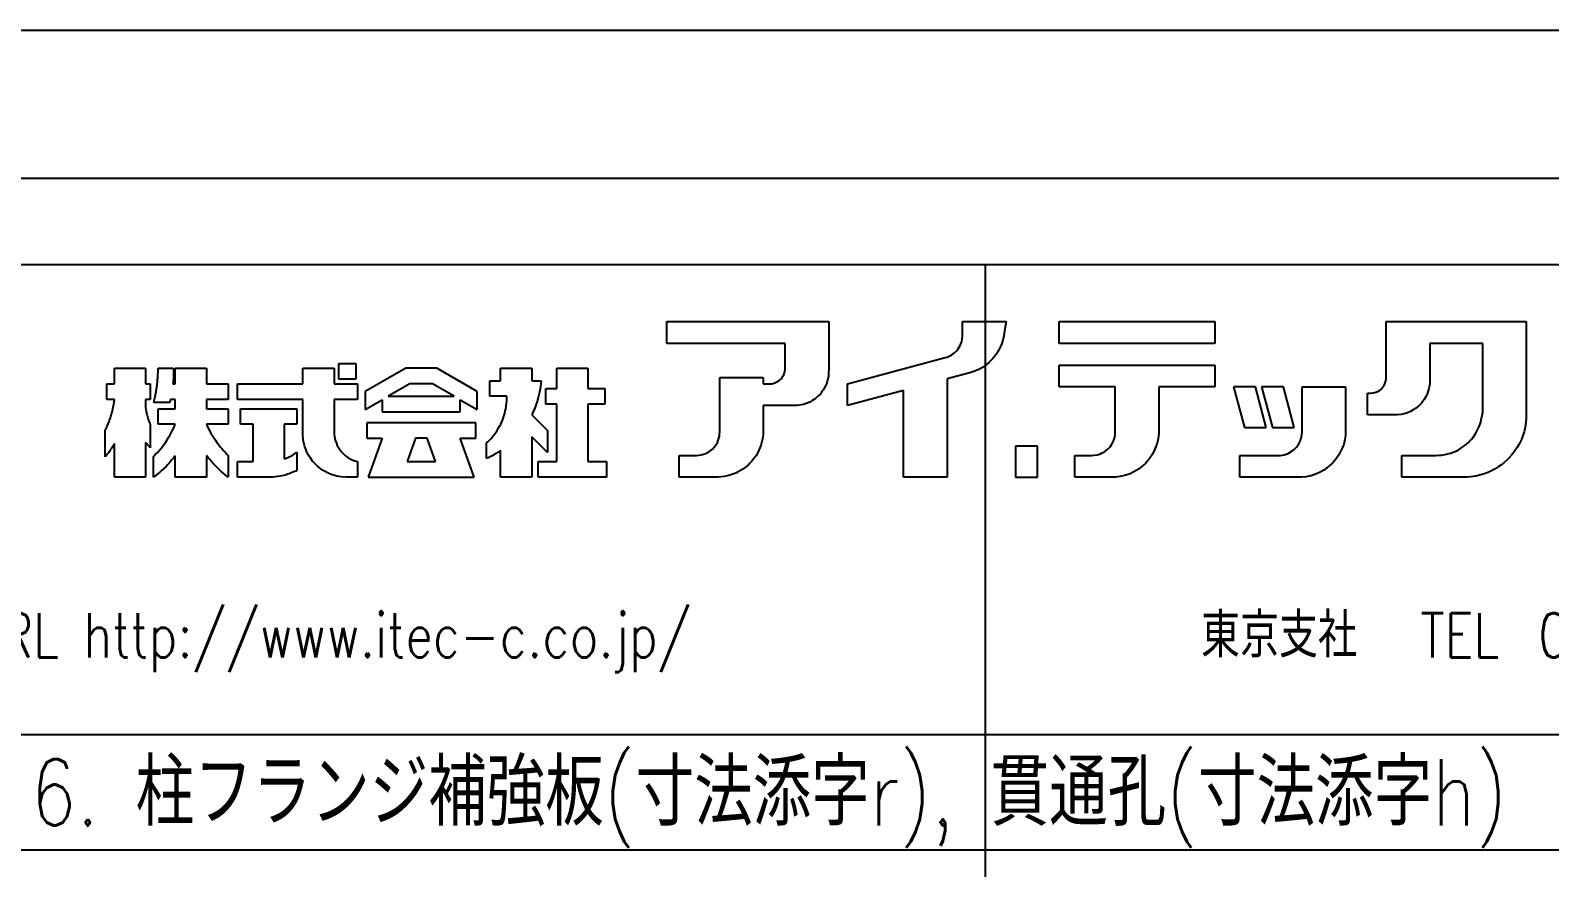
# Model space of a CAD drawing. Extents: x -668440 to 1010955, y -1678500 to 210463.
# Drawn here: x 405648 to 436434, y -16975 to 0 of the extents above; entities that cross this region are included whole.
import ezdxf
from ezdxf.enums import TextEntityAlignment as Align

# ---------------------------------------------------------------- set-up
doc = ezdxf.new("R2010")
doc.units = 0
doc.header["$MEASUREMENT"] = 0
doc.layers.get('Defpoints').update_dxf_attribs({"color": 251, "linetype": 'CONTINUOUS'})
doc.layers.add('99_レイアウト枠', color=251, linetype='CONTINUOUS', plot=False)
doc.layers.add('s小梁', color=7, linetype='CONTINUOUS')
doc.layers.add('注記', color=3, linetype='CONTINUOUS')
doc.styles.add('S020', font='simplex.shx', dxfattribs={"width": 0.8, "height": 100, "bigfont": 'extfont2.shx'})

# ---------------------------------------------------------------- blocks, each defined once
blk = doc.blocks.new('ウェブクランプ工法設計指針')
at = {"layer": 'Defpoints'}
blk.add_lwpolyline([(777591.91976, -7200), (809591.91976, -7200), (809591.91976, 13600), (777591.91976, 13600)], close=True, dxfattribs=at)
at = {"layer": '注記'}
for p, q in [((795737.52495, 13069.98084), (795737.52495, 13139.95739)), ((795737.52495, 13139.95739), (796117.39923, 13139.95739)), ((796117.39923, 13139.95739), (796257.35291, 13139.95739)), ((796257.35291, 13139.95739), (796257.35291, 13069.98084)), ((796687.21093, 13096.66168), (796687.21093, 13139.95739)), ((796687.21093, 13139.95739), (796827.16461, 13139.95739)), ((796827.16461, 13139.95739), (796823.14628, 13117.04482)), ((796997.10808, 13139.95739), (797496.94266, 13139.95739)), ((796997.10808, 13069.98084), (796997.10808, 13139.95739)), ((796997.46781, 13139.95739), (796997.10808, 13139.59767)), ((797496.94266, 13139.95739), (797496.94266, 13069.98084)), ((798046.76098, 12954.01933), (798046.76098, 13139.95739)), ((798046.76098, 13139.95739), (798186.71466, 13139.95739)), ((798186.71466, 13139.95739), (798356.6587, 13139.95739)), ((798356.6587, 13139.95739), (798496.61238, 13139.95739)), ((798495.83166, 13139.95739), (798496.61238, 13139.17666)), ((798496.61238, 13139.95739), (798496.61238, 13069.98084)), ((796681.91236, 13068.98056), (796684.44179, 13076.47859)), ((796684.44179, 13076.47859), (796685.85654, 13082.47677)), ((796685.85654, 13082.47677), (796687.21093, 13096.66168)), ((796815.91844, 13079.97724), (796812.75379, 13069.98084)), ((796819.12736, 13094.13742), (796815.91844, 13079.97724)), ((796823.14628, 13117.04482), (796819.12736, 13094.13742)), ((797496.94266, 13070.34056), (797496.58293, 13069.98084)), ((796117.39923, 13069.98084), (795737.52495, 13069.98084)), ((796117.39923, 12990.00673), (796117.39923, 13069.98084)), ((796257.35291, 13069.98084), (796257.35291, 12990.00673)), ((796317.33306, 12940.02356), (796631.63946, 13024.2402)), ((796631.63946, 13024.2402), (796637.28238, 13025.99528)), ((796637.28238, 13025.99528), (796644.51998, 13028.9938)), ((796644.51998, 13028.9938), (796652.90215, 13032.99317)), ((796652.90215, 13032.99317), (796660.73935, 13039.49034)), ((796660.73935, 13039.49034), (796667.02784, 13045.4891)), ((796667.02784, 13045.4891), (796672.7156, 13052.35132)), ((796672.7156, 13052.35132), (796679.21335, 13062.96801)), ((796679.21335, 13062.96801), (796681.91236, 13068.98056)), ((796784.36329, 13021.49693), (796777.84082, 13014.49904)), ((796789.67681, 13027.92914), (796784.36329, 13021.49693)), ((796795.54507, 13035.99168), (796789.67681, 13027.92914)), ((796800.31304, 13043.48971), (796795.54507, 13035.99168)), ((796804.74701, 13051.48671), (796800.31304, 13043.48971)), ((796808.79581, 13059.98386), (796804.74701, 13051.48671)), ((796812.75379, 13069.98084), (796808.79581, 13059.98386)), ((797496.94266, 13069.98084), (796997.10808, 13069.98084)), ((798356.6587, 13069.98084), (798186.71466, 13069.98084)), ((798186.71466, 13069.98084), (798186.71466, 12950.01996)), ((798356.6587, 12860.05003), (798356.6587, 13069.98084)), ((798496.61238, 13069.98084), (798496.61238, 12860.05003)), ((793964.61161, 12940.02356), (793964.61161, 12990.00673)), ((793964.61161, 12990.00673), (794064.5791, 12990.00673)), ((794064.5791, 12990.00673), (794064.5791, 12940.02356)), ((794104.21577, 12972.26281), (794104.37041, 12976.76174)), ((794104.37041, 12976.76174), (794104.47562, 12981.01002)), ((794104.47562, 12981.01002), (794104.52046, 12985.50838)), ((794104.52046, 12985.50838), (794104.54058, 12987.75784)), ((794104.54058, 12987.75784), (794104.5653, 12990.00673)), ((794104.5653, 12990.00673), (794154.54904, 12990.00673)), ((794154.34841, 12976.01154), (794154.08397, 12968.51409)), ((794154.5088, 12983.75905), (794154.34841, 12976.01154)), ((794154.54904, 12990.00673), (794154.5088, 12983.75905)), ((794159.54753, 12940.02356), (794159.54753, 12990.00673)), ((794159.54753, 12990.00673), (794259.51387, 12990.00673)), ((794259.51387, 12990.00673), (794259.51387, 12940.02356)), ((794569.41159, 12940.02356), (794569.41159, 12990.00673)), ((794569.41159, 12990.00673), (794669.37851, 12990.00673)), ((794669.37851, 12990.00673), (794669.37851, 12940.02356)), ((794684.37398, 13005.0022), (794739.35506, 13005.0022)), ((794684.37398, 12955.01903), (794684.37398, 13005.0022)), ((794739.35506, 13005.0022), (794739.35506, 12955.01903)), ((794899.30213, 12990.00673), (794769.34542, 12914.9765)), ((794999.26904, 12990.00673), (794899.30213, 12990.00673)), ((795129.22632, 12914.9765), (794999.26904, 12990.00673)), ((795204.20136, 12950.01996), (795204.20136, 12990.00673)), ((795204.20136, 12990.00673), (795304.16828, 12990.00673)), ((795304.16828, 12990.00673), (795304.16828, 12950.01996)), ((795384.14181, 12990.00673), (795484.10872, 12990.00673)), ((795384.14181, 12925.02867), (795384.14181, 12990.00673)), ((795484.10872, 12990.00673), (795484.10872, 12925.02867)), ((796112.77613, 12969.01422), (796115.09458, 12975.01241)), ((796115.09458, 12975.01241), (796116.48979, 12980.51046)), ((796116.48979, 12980.51046), (796117.27391, 12986.50808)), ((796117.27391, 12986.50808), (796117.39923, 12990.00673)), ((796257.35291, 12990.00673), (796257.05858, 12972.01332)), ((796710.2632, 12975.33146), (796637.22776, 12955.76291)), ((796723.69904, 12979.61999), (796710.2632, 12975.33146)), ((796734.25997, 12984.00912), (796723.69904, 12979.61999)), ((796741.19289, 12987.42787), (796734.25997, 12984.00912)), ((796750.67479, 12992.50626), (796741.19289, 12987.42787)), ((796758.40276, 12998.00431), (796750.67479, 12992.50626)), ((796771.52818, 13008.50085), (796758.40276, 12998.00431)), ((796777.84082, 13014.49904), (796771.52818, 13008.50085)), ((796997.10808, 12930.02658), (796997.10808, 13000.00371)), ((796997.10808, 13000.00371), (797496.94266, 13000.00371)), ((797496.94266, 13000.00371), (797496.94266, 12930.02658)), ((793939.61974, 12890.04039), (793939.61974, 12940.02356)), ((793939.61974, 12940.02356), (793964.61161, 12940.02356)), ((794064.5791, 12940.02356), (794079.57342, 12940.02356)), ((794079.57342, 12940.02356), (794079.57342, 12890.04039)), ((794099.66223, 12923.7789), (794100.23653, 12927.77769)), ((794100.23653, 12927.77769), (794100.68148, 12931.02685)), ((794100.68148, 12931.02685), (794101.19139, 12935.02507)), ((794101.19139, 12935.02507), (794101.77603, 12940.02356)), ((794101.77603, 12940.02356), (794102.28594, 12944.77198)), ((794102.28594, 12944.77198), (794102.80619, 12950.27003)), ((794102.80619, 12950.27003), (794103.18101, 12954.76896)), ((794103.18101, 12954.76896), (794103.44085, 12958.26762)), ((794103.44085, 12958.26762), (794103.74036, 12962.76597)), ((794103.74036, 12962.76597), (794104.00077, 12967.51439)), ((794104.00077, 12967.51439), (794104.21577, 12972.26281)), ((794152.75947, 12943.52279), (794151.99432, 12940.02356)), ((794151.99432, 12940.02356), (794159.54753, 12940.02356)), ((794153.11876, 12952.26943), (794152.75947, 12947.77108)), ((794152.75947, 12947.77108), (794152.75947, 12943.52279)), ((794153.55394, 12958.51768), (794153.11876, 12952.26943)), ((794153.76434, 12962.01634), (794153.55394, 12958.51768)), ((794154.08397, 12968.51409), (794153.76434, 12962.01634)), ((794259.51387, 12940.02356), (794329.49042, 12940.02356)), ((794329.49042, 12940.02356), (794329.49042, 12890.04039)), ((794359.48078, 12890.04039), (794359.48078, 12940.02356)), ((794359.48078, 12940.02356), (794569.41159, 12940.02356)), ((794359.81088, 12940.02356), (794359.48078, 12939.69347)), ((794669.37851, 12940.02356), (794744.35355, 12940.02356)), ((794739.35506, 12955.01903), (794684.37398, 12955.01903)), ((794744.02345, 12940.02356), (794744.35355, 12939.69346)), ((794744.35355, 12940.02356), (794744.35355, 12890.04039)), ((794912.69256, 12940.02356), (794843.43632, 12900.03679)), ((794985.87343, 12940.02356), (794912.69256, 12940.02356)), ((795055.136, 12900.03679), (794985.87343, 12940.02356)), ((795169.21308, 12900.03679), (795169.21308, 12950.01996)), ((795169.21308, 12950.01996), (795204.20136, 12950.01996)), ((795304.16828, 12950.01996), (795334.15864, 12950.01996)), ((795332.14947, 12931.52699), (795330.91925, 12923.52941)), ((795333.15894, 12939.52342), (795332.14947, 12931.52699)), ((795334.15864, 12950.01996), (795333.15894, 12939.52342)), ((795349.15353, 12875.04492), (795349.15353, 12925.02867)), ((795349.15353, 12925.02867), (795384.14181, 12925.02867)), ((795484.10872, 12925.02867), (795539.09038, 12925.02867)), ((795539.09038, 12925.02867), (795539.09038, 12875.04492)), ((795907.469, 12785.07441), (795907.469, 12960.01694)), ((795907.469, 12960.01694), (796047.4221, 12960.01694)), ((796047.4221, 12960.01694), (796047.4221, 12940.02356)), ((796047.4221, 12940.02356), (796067.41606, 12940.02356)), ((796067.41606, 12940.02356), (796074.46338, 12940.5237)), ((796074.46338, 12940.5237), (796078.91172, 12941.36243)), ((796078.91172, 12941.36243), (796087.00416, 12944.02235)), ((796087.00416, 12944.02235), (796092.92302, 12947.02145)), ((796092.92302, 12947.02145), (796098.06062, 12950.5201)), ((796098.06062, 12950.5201), (796103.59432, 12955.51859)), ((796103.59432, 12955.51859), (796107.77189, 12960.51651)), ((796107.77189, 12960.51651), (796110.40652, 12964.5153)), ((796110.40652, 12964.5153), (796112.77613, 12969.01422)), ((796242.71329, 12926.02836), (796239.22383, 12919.53062)), ((796247.04205, 12933.52581), (796242.71329, 12926.02836)), ((796250.01528, 12940.5237), (796247.04205, 12933.52581)), ((796252.44468, 12947.52101), (796250.01528, 12940.5237)), ((796254.91834, 12957.01785), (796252.44468, 12947.52101)), ((796256.18363, 12964.01574), (796254.91834, 12957.01785)), ((796257.05858, 12972.01332), (796256.18363, 12964.01574)), ((796317.33306, 12870.04643), (796317.33306, 12940.02356)), ((796637.22776, 12955.76291), (796637.22776, 12640.12224)), ((797177.0491, 12930.02658), (796997.10808, 12930.02658)), ((797177.0491, 12790.0729), (797177.0491, 12930.02658)), ((797496.94266, 12930.02658), (797317.00221, 12930.02658)), ((797317.00221, 12930.02658), (797317.00221, 12790.0729)), ((797556.92338, 12930.02658), (797591.7415, 12800.0693)), ((797626.89993, 12930.02658), (797556.92338, 12930.02658)), ((797661.71862, 12800.0693), (797626.89993, 12930.02658)), ((797646.89332, 12930.02658), (797681.71143, 12800.0693)), ((797716.87044, 12930.02658), (797646.89332, 12930.02658)), ((797751.68913, 12800.0693), (797716.87044, 12930.02658)), ((797776.85002, 12785.07441), (797776.85002, 12930.02658)), ((797776.85002, 12930.02658), (797916.71919, 12930.02658)), ((797916.71919, 12930.02658), (797916.71919, 12785.07441)), ((798029.26138, 12922.02957), (798035.18023, 12928.02719)), ((798035.18023, 12928.02719), (798038.84388, 12933.02625)), ((798038.84388, 12933.02625), (798042.58743, 12940.02356)), ((798042.58743, 12940.02356), (798044.76158, 12946.02175)), ((798044.76158, 12946.02175), (798046.76098, 12954.01933)), ((798183.83571, 12925.02867), (798181.95646, 12918.03078)), ((798185.54537, 12934.02537), (798183.83571, 12925.02867)), ((798186.48988, 12943.02323), (798185.54537, 12934.02537)), ((798186.71466, 12950.01996), (798186.48988, 12943.02323)), ((793964.61161, 12890.04039), (793939.61974, 12890.04039)), ((793962.3817, 12874.54536), (793963.41704, 12881.04253)), ((793963.41704, 12881.04253), (793964.61161, 12890.04039)), ((794079.57342, 12890.04039), (794064.5791, 12890.04039)), ((794064.5791, 12890.04039), (794064.5791, 12865.33308)), ((794090.91502, 12880.04284), (794091.96358, 12884.2917)), ((794142.30317, 12880.04284), (794090.91502, 12880.04284)), ((794091.96358, 12884.2917), (794093.37431, 12890.28988)), ((794093.37431, 12890.28988), (794094.42345, 12895.03831)), ((794094.42345, 12895.03831), (794095.26793, 12899.0371)), ((794095.26793, 12899.0371), (794096.12851, 12903.28596)), ((794096.12851, 12903.28596), (794096.60795, 12905.78491)), ((794096.60795, 12905.78491), (794097.39725, 12910.0332)), ((794097.39725, 12910.0332), (794098.27277, 12915.03169)), ((794098.27277, 12915.03169), (794098.84764, 12918.53092)), ((794098.84764, 12918.53092), (794099.66223, 12923.7789)), ((794143.66791, 12886.29109), (794142.30317, 12880.04284)), ((794144.44686, 12890.04039), (794143.66791, 12886.29109)), ((794159.54753, 12890.04039), (794144.44686, 12890.04039)), ((794159.54753, 12860.05003), (794159.54753, 12890.04039)), ((794259.51387, 12890.04039), (794259.51387, 12860.05003)), ((794329.49042, 12890.04039), (794259.51387, 12890.04039)), ((794569.41159, 12890.04039), (794359.48078, 12890.04039)), ((794569.41159, 12784.50472), (794569.41159, 12890.04039)), ((794744.35355, 12890.04039), (794669.37851, 12890.04039)), ((794669.37851, 12890.04039), (794669.37851, 12783.74991)), ((794769.34542, 12914.9765), (794769.34542, 12857.26134)), ((794769.34542, 12857.26134), (794824.32708, 12889.00505)), ((794824.32708, 12889.00505), (794824.32708, 12850.05247)), ((794843.43632, 12900.03679), (795055.136, 12900.03679)), ((795074.24466, 12850.05247), (795074.24466, 12889.00505)), ((795074.24466, 12889.00505), (795129.22632, 12857.26134)), ((795129.22632, 12857.26134), (795129.22632, 12914.9765)), ((795224.19474, 12900.03679), (795169.21308, 12900.03679)), ((795222.08555, 12868.5466), (795223.40545, 12877.54388)), ((795223.40545, 12877.54388), (795223.84522, 12885.54146)), ((795223.84522, 12885.54146), (795224.11426, 12891.54022)), ((795224.11426, 12891.54022), (795224.19474, 12900.03679)), ((795319.66331, 12878.30846), (795316.03415, 12868.04704)), ((795322.27264, 12886.54059), (795319.66331, 12878.30846)), ((795324.97165, 12896.038), (795322.27264, 12886.54059)), ((795327.09579, 12904.53572), (795324.97165, 12896.038)), ((795329.06529, 12913.53243), (795327.09579, 12904.53572)), ((795330.91925, 12923.52941), (795329.06529, 12913.53243)), ((795384.14181, 12875.04492), (795349.15353, 12875.04492)), ((795384.14181, 12690.10599), (795384.14181, 12875.04492)), ((795539.09038, 12875.04492), (795484.10872, 12875.04492)), ((795484.10872, 12875.04492), (795484.10872, 12690.10599)), ((796185.37696, 12876.81437), (796176.49006, 12873.54566)), ((796196.37364, 12881.55704), (796185.37696, 12876.81437)), ((796203.67046, 12885.54146), (796196.37364, 12881.55704)), ((796211.36853, 12890.57502), (796203.67046, 12885.54146)), ((796214.67691, 12893.03948), (796211.36853, 12890.57502)), ((796222.8596, 12900.03679), (796214.67691, 12893.03948)), ((796230.84683, 12906.53454), (796222.8596, 12900.03679)), ((796234.60073, 12913.03287), (796230.84683, 12906.53454)), ((796239.22383, 12919.53062), (796234.60073, 12913.03287)), ((796497.27351, 12918.26073), (796317.33306, 12870.04643)), ((796497.27351, 12640.12224), (796497.27351, 12918.26073)), ((797986.78083, 12840.05607), (797986.78083, 12910.0332)), ((797986.78083, 12910.0332), (797996.77723, 12910.0332)), ((797996.77723, 12910.0332), (798005.27438, 12910.76328)), ((798005.27438, 12910.76328), (798010.773, 12912.03317)), ((798010.773, 12912.03317), (798016.36591, 12914.03257)), ((798016.36591, 12914.03257), (798023.899, 12918.03078)), ((798023.899, 12918.03078), (798029.26138, 12922.02957)), ((798159.8832, 12878.04402), (798155.22504, 12872.99091)), ((798165.46174, 12885.0419), (798159.8832, 12878.04402)), ((798169.0104, 12890.18468), (798165.46174, 12885.0419)), ((798174.69874, 12900.03679), (798169.0104, 12890.18468)), ((798177.96227, 12907.03468), (798174.69874, 12900.03679)), ((798181.95646, 12918.03078), (798177.96227, 12907.03468)), ((793948.8165, 12823.06178), (793951.58105, 12831.05936)), ((793951.58105, 12831.05936), (793952.86531, 12835.05758)), ((793952.86531, 12835.05758), (793954.9699, 12842.05547)), ((793954.9699, 12842.05547), (793956.22427, 12846.55382)), ((793956.22427, 12846.55382), (793957.90864, 12853.05214)), ((793957.90864, 12853.05214), (793959.54357, 12860.05003)), ((793959.54357, 12860.05003), (793960.50762, 12864.54781)), ((793960.50762, 12864.54781), (793961.48777, 12869.5463)), ((793961.48777, 12869.5463), (793962.3817, 12874.54536)), ((794064.5791, 12865.33308), (794065.33333, 12858.05006)), ((794065.33333, 12858.05006), (794066.29739, 12851.55288)), ((794066.29739, 12851.55288), (794066.93779, 12848.05365)), ((794066.93779, 12848.05365), (794067.7679, 12844.05544)), ((794067.7679, 12844.05544), (794068.96191, 12839.05637)), ((794068.96191, 12839.05637), (794070.19155, 12834.55802)), ((794070.19155, 12834.55802), (794071.89144, 12829.05997)), ((794071.89144, 12829.05997), (794073.26998, 12825.06118)), ((794104.5653, 12810.06628), (794104.5653, 12860.05003)), ((794104.5653, 12860.05003), (794159.54753, 12860.05003)), ((794259.51387, 12860.05003), (794329.49042, 12860.05003)), ((794329.49042, 12860.05003), (794329.49042, 12810.06628)), ((794369.47776, 12810.06628), (794369.47776, 12860.05003)), ((794369.47776, 12860.05003), (794409.46395, 12860.05003)), ((794409.46395, 12860.05003), (794509.43144, 12860.05003)), ((794509.43144, 12860.05003), (794549.41821, 12860.05003)), ((794549.41821, 12860.05003), (794549.41821, 12810.06628)), ((794824.32708, 12850.05247), (795074.24466, 12850.05247)), ((795208.55485, 12820.06269), (795212.08857, 12829.05997)), ((795212.08857, 12829.05997), (795214.65766, 12836.55742)), ((795214.65766, 12836.55742), (795217.69699, 12846.03471)), ((795217.69699, 12846.03471), (795218.94676, 12852.05245)), ((795218.94676, 12852.05245), (795220.45119, 12859.04976)), ((795220.45119, 12859.04976), (795222.08555, 12868.5466)), ((795307.48757, 12847.55352), (795304.16828, 12840.5861)), ((795304.16828, 12840.5861), (795354.15202, 12790.60236)), ((795310.17624, 12853.5517), (795307.48757, 12847.55352)), ((795312.50043, 12859.04976), (795310.17624, 12853.5517)), ((795316.03415, 12868.04704), (795312.50043, 12859.04976)), ((796067.41606, 12870.04643), (796047.4221, 12870.04643)), ((796047.4221, 12870.04643), (796047.4221, 12785.07441)), ((796155.88674, 12870.37641), (796067.41606, 12870.04643)), ((796163.88374, 12871.2916), (796155.88674, 12870.37641)), ((796176.49006, 12873.54566), (796163.88374, 12871.2916)), ((798076.75076, 12840.05607), (797986.78083, 12840.05607)), ((798083.24909, 12840.24635), (798076.75076, 12840.05607)), ((798094.59011, 12841.05634), (798083.24909, 12840.24635)), ((798104.24217, 12843.55013), (798094.59011, 12841.05634)), ((798115.23827, 12847.01429), (798104.24217, 12843.55013)), ((798124.67993, 12851.05332), (798115.23827, 12847.01429)), ((798133.86289, 12856.05124), (798124.67993, 12851.05332)), ((798141.22984, 12860.94395), (798133.86289, 12856.05124)), ((798147.74771, 12866.04764), (798141.22984, 12860.94395)), ((798155.22504, 12872.99091), (798147.74771, 12866.04764)), ((798352.27532, 12824.06205), (798355.03412, 12838.05725)), ((798355.03412, 12838.05725), (798356.6587, 12848.05365)), ((798356.6587, 12848.05365), (798356.6587, 12860.05003)), ((798496.25194, 12828.06027), (798495.39768, 12818.06329)), ((798496.61238, 12840.05607), (798496.25194, 12828.06027)), ((798496.61238, 12860.05003), (798496.61238, 12840.05607)), ((793934.62125, 12790.0729), (793936.83622, 12794.57183)), ((793934.62125, 12705.10088), (793934.62125, 12790.0729)), ((793936.83622, 12794.57183), (793939.65021, 12800.56887)), ((793939.65021, 12800.56887), (793942.1187, 12806.13303)), ((793942.1187, 12806.13303), (793944.39863, 12811.56612)), ((793944.39863, 12811.56612), (793947.15283, 12818.56343)), ((793947.15283, 12818.56343), (793948.8165, 12823.06178)), ((794073.26998, 12825.06118), (794074.76981, 12821.06296)), ((794074.76981, 12821.06296), (794076.18974, 12817.56373)), ((794076.18974, 12817.56373), (794078.16442, 12813.06538)), ((794078.16442, 12813.06538), (794079.57342, 12810.06628)), ((794079.57342, 12810.06628), (794079.57342, 12734.83657)), ((794159.54753, 12810.06628), (794104.5653, 12810.06628)), ((794142.36756, 12774.57787), (794145.68685, 12780.57606)), ((794145.68685, 12780.57606), (794151.06993, 12791.0726)), ((794151.06993, 12791.0726), (794154.60365, 12798.57005)), ((794154.60365, 12798.57005), (794159.54753, 12810.06628)), ((794329.49042, 12810.06628), (794259.51387, 12810.06628)), ((794259.51387, 12810.06628), (794262.51354, 12803.61797)), ((794262.51354, 12803.61797), (794265.88687, 12797.07021)), ((794265.88687, 12797.07021), (794268.79111, 12791.57216)), ((794268.79111, 12791.57216), (794273.91435, 12782.07589)), ((794273.91435, 12782.07589), (794278.27301, 12775.07801)), ((794409.46395, 12810.06628), (794369.47776, 12810.06628)), ((794409.46395, 12699.81323), (794409.46395, 12810.06628)), ((794549.41821, 12810.06628), (794509.43144, 12810.06628)), ((794509.43144, 12810.06628), (794509.43144, 12698.68361)), ((794569.41159, 12783.74991), (794569.41159, 12784.50472)), ((794569.41159, 12775.64713), (794569.41159, 12783.74991)), ((794669.37851, 12783.74991), (794669.81368, 12777.0774)), ((794774.34391, 12815.06477), (794774.34391, 12765.0816)), ((795124.2284, 12815.06477), (794774.34391, 12815.06477)), ((795124.2284, 12765.0816), (795124.2284, 12815.06477)), ((795180.6846, 12773.07861), (795185.64745, 12779.57636)), ((795185.64745, 12779.57636), (795188.49708, 12783.57515)), ((795188.49708, 12783.57515), (795193.13972, 12790.57246)), ((795193.13972, 12790.57246), (795196.50443, 12796.07051)), ((795196.50443, 12796.07051), (795200.92231, 12803.56853)), ((795200.92231, 12803.56853), (795204.26115, 12810.56585)), ((795204.26115, 12810.56585), (795208.55485, 12820.06269)), ((795354.15202, 12790.60236), (795354.15202, 12719.91641)), ((795906.3342, 12772.07891), (795907.13902, 12778.07653)), ((795907.13902, 12778.07653), (795907.469, 12785.07441)), ((796047.4221, 12785.07441), (796046.76733, 12776.07771)), ((797175.31932, 12769.07982), (797176.71913, 12778.07653)), ((797176.71913, 12778.07653), (797177.0491, 12790.0729)), ((797316.7326, 12781.07619), (797314.55384, 12763.08163)), ((797317.00221, 12790.0729), (797316.7326, 12781.07619)), ((797591.7415, 12800.0693), (797661.71862, 12800.0693)), ((797681.71143, 12800.0693), (797751.68913, 12800.0693)), ((797776.30562, 12776.07771), (797776.85002, 12785.07441)), ((797916.71919, 12785.07441), (797915.94944, 12774.07773)), ((798326.66834, 12770.07952), (798334.79124, 12782.07589)), ((798334.79124, 12782.07589), (798340.36403, 12792.0723)), ((798340.36403, 12792.0723), (798345.16246, 12802.46823)), ((798345.16246, 12802.46823), (798349.43087, 12814.06508)), ((798349.43087, 12814.06508), (798352.27532, 12824.06205)), ((798489.6053, 12786.07411), (798485.41048, 12774.07773)), ((798493.51901, 12800.0693), (798489.6053, 12786.07411)), ((798495.39768, 12818.06329), (798493.51901, 12800.0693)), ((793954.66005, 12732.09215), (793952.28584, 12728.59292)), ((793956.6445, 12735.09124), (793954.66005, 12732.09215)), ((793959.22336, 12739.08946), (793956.6445, 12735.09124)), ((793961.10779, 12742.08913), (793959.22336, 12739.08946)), ((793964.61161, 12747.85162), (793961.10779, 12742.08913)), ((793964.61161, 12640.12224), (793964.61161, 12747.85162)), ((794068.07201, 12747.08704), (794064.5791, 12751.25542)), ((794064.5791, 12751.25542), (794064.5791, 12640.12224)), ((794072.07655, 12742.58869), (794068.07201, 12747.08704)), ((794076.81405, 12737.5902), (794072.07655, 12742.58869)), ((794079.57342, 12734.83657), (794076.81405, 12737.5902)), ((794109.06365, 12727.25405), (794115.16704, 12734.5911)), ((794115.16704, 12734.5911), (794120.63519, 12741.58899)), ((794120.63519, 12741.58899), (794125.06399, 12747.5866)), ((794125.06399, 12747.5866), (794128.15736, 12751.97056)), ((794128.15736, 12751.97056), (794133.90548, 12760.58268)), ((794133.90548, 12760.58268), (794138.26414, 12767.58056)), ((794138.26414, 12767.58056), (794142.36756, 12774.57787)), ((794278.27301, 12775.07801), (794284.29591, 12765.58116)), ((794284.29591, 12765.58116), (794288.66952, 12759.08284)), ((794288.66952, 12759.08284), (794294.71255, 12750.5857)), ((794294.71255, 12750.5857), (794299.21608, 12744.58808)), ((794299.21608, 12744.58808), (794304.20422, 12738.09033)), ((794304.20422, 12738.09033), (794309.27284, 12732.09215)), ((794309.27284, 12732.09215), (794315.1756, 12725.09426)), ((794570.50155, 12762.08193), (794569.41159, 12775.64713)), ((794571.59092, 12755.08405), (794570.50155, 12762.08193)), ((794573.52996, 12746.08734), (794571.59092, 12755.08405)), ((794575.7846, 12738.09033), (794573.52996, 12746.08734)), ((794578.56869, 12730.09275), (794575.7846, 12738.09033)), ((794581.46258, 12723.09487), (794578.56869, 12730.09275)), ((794669.81368, 12777.0774), (794670.58803, 12771.07922)), ((794670.58803, 12771.07922), (794673.27727, 12759.08284)), ((794673.27727, 12759.08284), (794676.76098, 12749.08644)), ((794676.76098, 12749.08644), (794679.94001, 12742.08913)), ((794679.94001, 12742.08913), (794683.80831, 12735.09124)), ((794683.80831, 12735.09124), (794689.95653, 12726.09453)), ((794774.34391, 12765.0816), (794824.32708, 12765.0816)), ((794824.32708, 12765.0816), (794779.34183, 12640.12224)), ((794930.57215, 12765.0816), (794903.58145, 12690.10599)), ((794967.99442, 12765.0816), (794930.57215, 12765.0816)), ((794994.98569, 12690.10599), (794967.99442, 12765.0816)), ((795119.22991, 12640.12224), (795074.24466, 12765.0816)), ((795074.24466, 12765.0816), (795124.2284, 12765.0816)), ((795159.2161, 12750.08556), (795162.94528, 12753.58536)), ((795159.2161, 12700.10239), (795159.2161, 12750.08556)), ((795162.94528, 12753.58536), (795167.71325, 12758.33321)), ((795167.71325, 12758.33321), (795172.17711, 12763.08163)), ((795172.17711, 12763.08163), (795178.25003, 12770.07952)), ((795178.25003, 12770.07952), (795180.6846, 12773.07861)), ((795354.15202, 12719.91641), (795304.16828, 12769.89958)), ((795304.16828, 12769.89958), (795304.16828, 12640.12224)), ((795880.02818, 12727.09366), (795883.97638, 12730.56702)), ((795883.97638, 12730.56702), (795889.25483, 12736.09094)), ((795889.25483, 12736.09094), (795893.20821, 12741.08943)), ((795893.20821, 12741.08943), (795895.9124, 12745.08765)), ((795895.9124, 12745.08765), (795899.82151, 12752.08553)), ((795899.82151, 12752.08553), (795902.82003, 12759.08284)), ((795902.82003, 12759.08284), (795904.75504, 12765.0816)), ((795904.75504, 12765.0816), (795906.3342, 12772.07891)), ((796036.58121, 12734.09154), (796031.12743, 12722.09574)), ((796039.53489, 12742.08913), (796036.58121, 12734.09154)), ((796041.98959, 12750.08556), (796039.53489, 12742.08913)), ((796044.97316, 12763.08163), (796041.98959, 12750.08556)), ((796046.08323, 12770.07952), (796044.97316, 12763.08163)), ((796046.76733, 12776.07771), (796046.08323, 12770.07952)), ((796927.13095, 12740.08916), (796857.15498, 12740.08916)), ((796857.15498, 12740.08916), (796857.15498, 12640.12224)), ((796927.13095, 12640.12224), (796927.13095, 12740.08916)), ((797149.5577, 12727.05399), (797154.55619, 12731.53165)), ((797154.55619, 12731.53165), (797160.49919, 12738.09033)), ((797160.49919, 12738.09033), (797166.11279, 12746.08734)), ((797166.11279, 12746.08734), (797170.34095, 12754.08493)), ((797170.34095, 12754.08493), (797173.4349, 12762.08193)), ((797173.4349, 12762.08193), (797175.31932, 12769.07982)), ((797310.40443, 12746.08734), (797303.59108, 12728.09278)), ((797314.55384, 12763.08163), (797310.40443, 12746.08734)), ((797744.36127, 12723.30009), (797751.74892, 12729.09305)), ((797751.74892, 12729.09305), (797758.63643, 12736.09094)), ((797758.63643, 12736.09094), (797766.51387, 12747.08704)), ((797766.51387, 12747.08704), (797771.01739, 12756.08432)), ((797771.01739, 12756.08432), (797774.13664, 12765.0816)), ((797774.13664, 12765.0816), (797776.30562, 12776.07771)), ((797904.71765, 12731.09245), (797898.40041, 12718.09638)), ((797910.82103, 12745.08765), (797904.71765, 12731.09245)), ((797913.97534, 12761.08281), (797910.82103, 12745.08765)), ((797915.94944, 12774.07773), (797913.97534, 12761.08281)), ((798277.54, 12727.09366), (798289.59616, 12735.09124)), ((798289.59616, 12735.09124), (798299.28271, 12742.08913)), ((798299.28271, 12742.08913), (798310.7686, 12752.08553)), ((798310.7686, 12752.08553), (798319.9211, 12761.08281)), ((798319.9211, 12761.08281), (798326.66834, 12770.07952)), ((798466.12246, 12733.93173), (798457.37007, 12721.09605)), ((798473.30488, 12746.37765), (798466.12246, 12733.93173)), ((798481.11735, 12761.10236), (798473.30488, 12746.37765)), ((798485.41048, 12774.07773), (798481.11735, 12761.10236)), ((793937.85029, 12709.09967), (793934.62125, 12705.10088)), ((793940.59989, 12712.59833), (793937.85029, 12709.09967)), ((793943.27821, 12716.09698), (793940.59989, 12712.59833)), ((793946.11749, 12719.91124), (793943.27821, 12716.09698)), ((793949.84667, 12725.09426), (793946.11749, 12719.91124)), ((793952.28584, 12728.59292), (793949.84667, 12725.09426)), ((794089.56983, 12706.62543), (794095.60366, 12712.59833)), ((794089.56983, 12640.12224), (794089.56983, 12706.62543)), ((794095.60366, 12712.59833), (794102.5659, 12719.93596)), ((794102.5659, 12719.93596), (794109.06365, 12727.25405)), ((794140.22847, 12685.60763), (794134.6005, 12679.60945)), ((794144.28245, 12690.10599), (794140.22847, 12685.60763)), ((794149.05041, 12695.60404), (794144.28245, 12690.10599)), ((794153.62408, 12701.10209), (794149.05041, 12695.60404)), ((794159.54753, 12708.57999), (794153.62408, 12701.10209)), ((794159.54753, 12640.12224), (794159.54753, 12708.57999)), ((794265.50688, 12702.60192), (794259.51387, 12710.09937)), ((794259.51387, 12710.09937), (794259.51387, 12640.12224)), ((794269.25043, 12698.10299), (794265.50688, 12702.60192)), ((794274.85368, 12691.60582), (794269.25043, 12698.10299)), ((794280.10224, 12685.60763), (794274.85368, 12691.60582)), ((794286.50514, 12678.9449), (794280.10224, 12685.60763)), ((794315.1756, 12725.09426), (794320.49372, 12719.42662)), ((794320.49372, 12719.42662), (794325.06738, 12714.5983)), ((794325.06738, 12714.5983), (794329.49042, 12710.09937)), ((794329.49042, 12710.09937), (794329.52147, 12640.16248)), ((794359.48078, 12640.12224), (794359.48078, 12690.10599)), ((794359.48078, 12690.10599), (794409.46395, 12690.10599)), ((794409.46395, 12698.68361), (794409.46395, 12699.81323)), ((794409.46395, 12690.10599), (794409.46395, 12698.68361)), ((794509.43144, 12698.68361), (794515.42963, 12700.94745)), ((794515.42963, 12700.94745), (794518.42815, 12702.19147)), ((794518.42815, 12702.19147), (794524.92647, 12705.15607)), ((794524.92647, 12705.15607), (794530.2992, 12707.60041)), ((794530.2992, 12707.60041), (794537.92197, 12712.2787)), ((794537.92197, 12712.2787), (794541.42063, 12714.09816)), ((794541.42063, 12714.09816), (794549.41821, 12720.09577)), ((794549.41821, 12720.09577), (794549.41821, 12661.51026)), ((794585.33605, 12715.09786), (794581.46258, 12723.09487)), ((794589.40498, 12707.8752), (794585.33605, 12715.09786)), ((794594.43796, 12700.10239), (794589.40498, 12707.8752)), ((794600.44592, 12692.10538), (794594.43796, 12700.10239)), ((794607.42426, 12684.1078), (794600.44592, 12692.10538)), ((794615.60178, 12676.11079), (794607.42426, 12684.1078)), ((794689.95653, 12726.09453), (794695.37008, 12719.61633)), ((794695.37008, 12719.61633), (794700.798, 12714.09816)), ((794700.798, 12714.09816), (794706.53577, 12709.09967)), ((794706.53577, 12709.09967), (794713.92859, 12703.67635)), ((794713.92859, 12703.67635), (794721.36107, 12699.52292)), ((794721.36107, 12699.52292), (794727.35926, 12696.16396)), ((794727.35926, 12696.16396), (794736.35597, 12692.52504)), ((794736.35597, 12692.52504), (794744.35355, 12690.10599)), ((794744.35355, 12690.10599), (794744.35355, 12640.12224)), ((794903.58145, 12690.10599), (794994.98569, 12690.10599)), ((795164.21517, 12702.43234), (795159.2161, 12700.10239)), ((795168.67328, 12704.60132), (795164.21517, 12702.43234)), ((795176.71053, 12708.74958), (795168.67328, 12704.60132)), ((795182.79322, 12712.09876), (795176.71053, 12708.74958)), ((795190.20616, 12716.4327), (795182.79322, 12712.09876)), ((795197.70361, 12721.11042), (795190.20616, 12716.4327)), ((795204.20136, 12725.42424), (795197.70361, 12721.11042)), ((795204.20136, 12640.12224), (795204.20136, 12725.42424)), ((795324.16223, 12640.12224), (795324.16223, 12690.10599)), ((795324.16223, 12690.10599), (795384.14181, 12690.10599)), ((795484.10872, 12690.10599), (795544.08945, 12690.10599)), ((795544.08945, 12690.10599), (795544.08945, 12640.12224)), ((795777.51172, 12640.12224), (795777.51172, 12710.09937)), ((795777.51172, 12710.09937), (795832.49338, 12710.09937)), ((795832.49338, 12710.09937), (795839.99082, 12710.47361)), ((795839.99082, 12710.47361), (795847.98841, 12711.71935)), ((795847.98841, 12711.71935), (795855.98599, 12713.87281)), ((795855.98599, 12713.87281), (795866.98209, 12718.50166)), ((795866.98209, 12718.50166), (795871.98058, 12721.34036)), ((795871.98058, 12721.34036), (795880.02818, 12727.09366)), ((795999.41878, 12680.10958), (795990.04669, 12672.112)), ((796004.55639, 12685.1075), (795999.41878, 12680.10958)), ((796010.93514, 12692.03525), (796004.55639, 12685.1075)), ((796017.43231, 12700.10239), (796010.93514, 12692.03525)), ((796023.93064, 12708.76452), (796017.43231, 12700.10239)), ((796026.7498, 12714.09816), (796023.93064, 12708.76452)), ((796031.12743, 12722.09574), (796026.7498, 12714.09816)), ((797047.09183, 12640.12224), (797047.09183, 12710.09937)), ((797047.09183, 12710.09937), (797102.07349, 12710.09937)), ((797102.07349, 12710.09937), (797108.57124, 12710.37933)), ((797108.57124, 12710.37933), (797119.27358, 12712.09876)), ((797119.27358, 12712.09876), (797129.56432, 12715.32263)), ((797129.56432, 12715.32263), (797135.5625, 12717.99635)), ((797135.5625, 12717.99635), (797142.56039, 12721.97042)), ((797142.56039, 12721.97042), (797149.5577, 12727.05399)), ((797274.06636, 12684.1078), (797263.3255, 12675.11109)), ((797275.86324, 12686.30323), (797271.61201, 12682.05199)), ((797284.70317, 12697.10387), (797274.06636, 12684.1078)), ((797296.32991, 12714.09816), (797284.70317, 12697.10387)), ((797303.59108, 12728.09278), (797296.32991, 12714.09816)), ((797576.91619, 12640.12224), (797576.91619, 12710.09937)), ((797576.91619, 12710.09937), (797701.87498, 12710.09937)), ((797701.87498, 12710.09937), (797707.3736, 12710.29885)), ((797707.3736, 12710.29885), (797719.07507, 12712.09876)), ((797719.07507, 12712.09876), (797732.36547, 12716.57757)), ((797732.36547, 12716.57757), (797744.36127, 12723.30009)), ((797874.31798, 12684.79764), (797864.30605, 12676.11079)), ((797874.3329, 12684.81556), (797874.29537, 12684.77803)), ((797882.07067, 12694.1042), (797874.31798, 12684.79764)), ((797888.28903, 12702.10179), (797882.07067, 12694.1042)), ((797894.95694, 12712.13843), (797888.28903, 12702.10179)), ((797898.40041, 12718.09638), (797894.95694, 12712.13843)), ((798096.74415, 12640.12224), (798096.74415, 12710.09937)), ((798096.74415, 12710.09937), (798206.70804, 12710.09937)), ((798206.70804, 12710.09937), (798217.20458, 12710.46901)), ((798217.20458, 12710.46901), (798223.99206, 12711.09907)), ((798223.99206, 12711.09907), (798236.19827, 12713.02833)), ((798236.19827, 12713.02833), (798253.67257, 12717.09668)), ((798253.67257, 12717.09668), (798265.18893, 12721.9756)), ((798265.18893, 12721.9756), (798277.54, 12727.09366)), ((798424.80602, 12686.10719), (798415.13902, 12678.99491)), ((798434.38277, 12695.10448), (798424.80602, 12686.10719)), ((798440.43097, 12701.10209), (798434.38277, 12695.10448)), ((798450.30263, 12712.09876), (798440.43097, 12701.10209)), ((798457.37007, 12721.09605), (798450.30263, 12712.09876)), ((794064.5791, 12640.12224), (793964.61161, 12640.12224)), ((794098.06697, 12646.57515), (794089.56983, 12640.12224)), ((794104.5653, 12651.79841), (794098.06697, 12646.57515)), ((794110.29387, 12656.61697), (794104.5653, 12651.79841)), ((794115.56197, 12661.23604), (794110.29387, 12656.61697)), ((794122.4995, 12667.61307), (794115.56197, 12661.23604)), ((794130.05673, 12674.96623), (794122.4995, 12667.61307)), ((794134.6005, 12679.60945), (794130.05673, 12674.96623)), ((794259.51387, 12640.12224), (794159.54753, 12640.12224)), ((794291.00349, 12674.33099), (794286.50514, 12678.9449)), ((794296.00198, 12669.37734), (794291.00349, 12674.33099)), ((794300.97575, 12664.61455), (794296.00198, 12669.37734)), ((794306.38815, 12659.61549), (794300.97575, 12664.61455)), ((794312.00175, 12654.61757), (794306.38815, 12659.61549)), ((794319.62854, 12648.11982), (794312.00175, 12654.61757)), ((794325.14269, 12643.62147), (794319.62854, 12648.11982)), ((794329.52147, 12640.16248), (794325.14269, 12643.62147)), ((794472.94333, 12640.57696), (794359.48078, 12640.12224)), ((794481.94061, 12641.39213), (794472.94333, 12640.57696)), ((794487.93823, 12642.1613), (794481.94061, 12641.39213)), ((794495.93581, 12643.48178), (794487.93823, 12642.1613)), ((794501.934, 12644.6913), (794495.93581, 12643.48178)), ((794513.43024, 12647.19026), (794501.934, 12644.6913)), ((794520.33269, 12649.61908), (794513.43024, 12647.19026)), ((794525.42604, 12651.32357), (794520.33269, 12649.61908)), ((794531.92436, 12653.72308), (794525.42604, 12651.32357)), ((794537.42241, 12655.95242), (794531.92436, 12653.72308)), ((794541.92076, 12657.9271), (794537.42241, 12655.95242)), ((794546.41912, 12660.03054), (794541.92076, 12657.9271)), ((794549.41821, 12661.51026), (794546.41912, 12660.03054)), ((794621.46429, 12671.1123), (794615.60178, 12676.11079)), ((794632.4351, 12663.11529), (794621.46429, 12671.1123)), ((794640.64309, 12658.1168), (794632.4351, 12663.11529)), ((794652.60324, 12652.11862), (794640.64309, 12658.1168)), ((794663.38032, 12647.86976), (794652.60324, 12652.11862)), ((794678.37579, 12643.58123), (794663.38032, 12647.86976)), ((794691.37129, 12641.27715), (794678.37579, 12643.58123)), ((794709.29572, 12640.12224), (794691.37129, 12641.27715)), ((794744.35355, 12640.12224), (794709.29572, 12640.12224)), ((794779.34183, 12640.12224), (795119.22991, 12640.12224)), ((795304.16828, 12640.12224), (795204.20136, 12640.12224)), ((795384.14181, 12640.12224), (795324.16223, 12640.12224)), ((795484.10872, 12640.12224), (795384.14181, 12640.12224)), ((795544.08945, 12640.12224), (795484.10872, 12640.12224)), ((795544.08945, 12640.48226), (795543.72943, 12640.12224)), ((795902.97064, 12640.22284), (795777.51172, 12640.12224)), ((795911.96735, 12640.82703), (795902.97064, 12640.22284)), ((795921.96433, 12642.13658), (795911.96735, 12640.82703)), ((795927.31234, 12643.12191), (795921.96433, 12642.13658)), ((795939.95774, 12646.26587), (795927.31234, 12643.12191)), ((795949.95414, 12649.60931), (795939.95774, 12646.26587)), ((795958.952, 12652.96827), (795949.95414, 12649.60931)), ((795964.85993, 12656.11683), (795958.952, 12652.96827)), ((795979.78527, 12664.73412), (795964.85993, 12656.11683)), ((795990.04669, 12672.112), (795979.78527, 12664.73412)), ((796637.22776, 12640.12224), (796497.27351, 12640.12224)), ((796857.15498, 12640.12224), (796927.13095, 12640.12224)), ((797167.05212, 12640.12224), (797047.09183, 12640.12224)), ((797177.54867, 12640.49246), (797167.05212, 12640.12224)), ((797192.54356, 12642.30674), (797177.54867, 12640.49246)), ((797211.53782, 12646.87523), (797192.54356, 12642.30674)), ((797225.20304, 12651.11892), (797211.53782, 12646.87523)), ((797236.38942, 12657.1171), (797225.20304, 12651.11892)), ((797251.42398, 12666.11381), (797236.38942, 12657.1171)), ((797263.3255, 12675.11109), (797251.42398, 12666.11381)), ((797701.87498, 12640.12224), (797576.91619, 12640.12224)), ((797724.36789, 12640.12224), (797701.87498, 12640.12224)), ((797776.35046, 12639.84745), (797724.36789, 12640.12224)), ((797789.34596, 12641.81696), (797776.35046, 12639.84745)), ((797806.00625, 12644.12103), (797789.34596, 12641.81696)), ((797823.33511, 12651.16836), (797806.00625, 12644.12103)), ((797832.33239, 12655.1729), (797823.33511, 12651.16836)), ((797846.32759, 12662.24034), (797832.33239, 12655.1729)), ((797856.82355, 12670.1126), (797846.32759, 12662.24034)), ((797864.30605, 12676.11079), (797856.82355, 12670.1126)), ((798206.70804, 12640.12224), (798096.74415, 12640.12224)), ((798296.67855, 12640.12224), (798206.70804, 12640.12224)), ((798307.17509, 12640.39703), (798296.67855, 12640.12224)), ((798317.1715, 12641.17713), (798307.17509, 12640.39703)), ((798334.16636, 12643.66631), (798317.1715, 12641.17713)), ((798346.16216, 12646.3452), (798334.16636, 12643.66631)), ((798362.07225, 12651.11892), (798346.16216, 12646.3452)), ((798373.62252, 12655.11713), (798362.07225, 12651.11892)), ((798383.14983, 12659.79082), (798373.62252, 12655.11713)), ((798397.14503, 12666.50357), (798383.14983, 12659.79082)), ((798406.69188, 12673.1117), (798397.14503, 12666.50357)), ((798415.13902, 12678.99491), (798406.69188, 12673.1117)), ((778271.91976, 11813.3201), (801069.98176, 11813.3201)), ((793470.62776, 11813.3201), (801069.98176, 11813.3201)), ((801069.98176, 11442.12517), (793470.62776, 11442.12517))]:
    blk.add_line(p, q, dxfattribs=at)
at = {"layer": '注記', "style": 'S020', "width": 0.8}
for s, height, p in [('URL http://www.itec-c.co.jp/', 142.31, (793493.53803, 12132.49937)), ('東京支社 \u3000TEL\u300003-5652-3375', 142.31, (797452.27898, 12132.49937)), ('6. 柱フランジ補強板(寸法添字r), 貫通孔(寸法添字h)', 213.465, (793695.88718, 11627.72264))]:
    blk.add_text(s, height=height, dxfattribs=at).set_placement(p, align=Align.MIDDLE_LEFT)

msp = doc.modelspace()

# ---------------------------------------------------------------- linework, layer by layer
at = {"layer": '99_レイアウト枠'}
msp.add_line((424999.99995, -137250), (424999.99995, -4750), dxfattribs=at)
for points in [[(300000, -148500), (510000, -148500), (510000, 0), (300000, 0)], [(305000, -4750), (504999.99991, -4750), (504999.99991, -137250), (305000, -137250)]]:
    msp.add_lwpolyline(points, close=True, dxfattribs=at)

# ---------------------------------------------------------------- block references
at = {"layer": 's小梁', "xscale": 6.312500000000052, "yscale": 6.312500000000052, "zscale": 6.312500000000052}
msp.add_blockref('ウェブクランプ工法設計指針', (-4604548.99347, -88850), dxfattribs=at)

doc.saveas('drawing.dxf')
